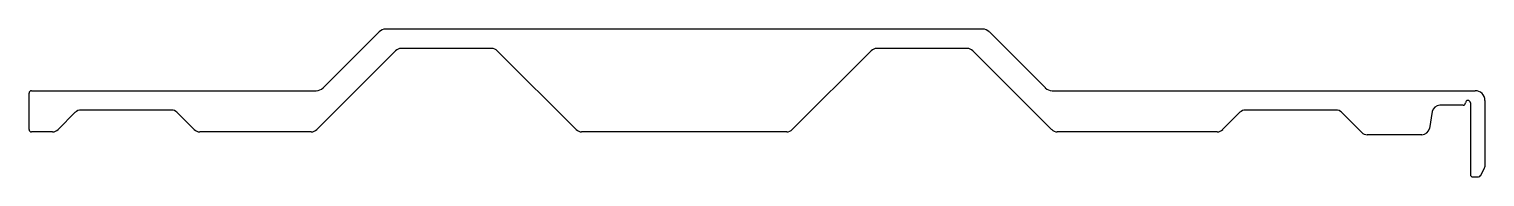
# Model space of a CAD drawing. Extents: x 2012 to 2162, y 1437 to 1453.
import ezdxf

# ---------------------------------------------------------------- set-up
doc = ezdxf.new("R2010")
doc.units = 0
doc.layers.get('0').update_dxf_attribs({"linetype": 'CONTINUOUS'})

msp = doc.modelspace()

# ---------------------------------------------------------------- linework, layer by layer
at = {"color": 0}
for p, q in [((2042.25, 1446.57), (2048.02, 1452.33)), ((2110.19, 1452.62), (2048.72, 1452.62)), ((2110.9, 1452.33), (2116.67, 1446.57)), ((2059.63, 1450.62), (2050.29, 1450.62)), ((2108.63, 1450.62), (2099.29, 1450.62)), ((2041.59, 1442.26), (2049.72, 1450.39)), ((2068.32, 1442.26), (2060.19, 1450.39)), ((2090.59, 1442.26), (2098.72, 1450.39)), ((2117.32, 1442.26), (2109.19, 1450.39)), ((2011.96, 1442.27), (2011.96, 1446.02)), ((2012.21, 1446.27), (2041.54, 1446.27)), ((2117.37, 1446.27), (2160.96, 1446.27)), ((2159.71, 1444.77), (2157.33, 1444.77)), ((2160.46, 1445.02), (2160.46, 1437.62)), ((2161.96, 1445.27), (2161.96, 1438.43)), ((2016.72, 1444.04), (2014.94, 1442.26)), ((2026.63, 1444.27), (2017.29, 1444.27)), ((2028.97, 1442.26), (2027.19, 1444.04)), ((2134.94, 1442.26), (2136.72, 1444.04)), ((2146.63, 1444.27), (2137.29, 1444.27)), ((2149.27, 1441.96), (2147.19, 1444.04)), ((2156.54, 1444.11), (2156.24, 1442.38)), ((2014.38, 1442.02), (2012.21, 1442.02)), ((2041.03, 1442.02), (2029.54, 1442.02)), ((2090.03, 1442.02), (2068.89, 1442.02)), ((2134.38, 1442.02), (2117.89, 1442.02)), ((2155.45, 1441.72), (2149.84, 1441.72)), ((2160.71, 1437.37), (2161.3, 1437.37)), ((2161.53, 1437.51), (2161.93, 1438.32))]:
    msp.add_line(p, q, dxfattribs=at)
for centre, radius, start, end in [((2048.72, 1451.62), 1, 90, 135), ((2110.19, 1451.62), 1, 45, 90), ((2050.29, 1449.82), 0.8, 90, 135), ((2059.63, 1449.82), 0.8, 45, 90), ((2099.29, 1449.82), 0.8, 90, 135), ((2108.63, 1449.82), 0.8, 45, 90), ((2012.21, 1446.02), 0.25, 90, 180), ((2041.54, 1447.27), 1, 270, 315), ((2117.37, 1447.27), 1, 225, 270), ((2160.96, 1445.27), 1, 0, 90), ((2157.33, 1443.97), 0.8, 90, 170), ((2159.71, 1445.02), 0.25, 270, 0), ((2160.21, 1445.02), 0.25, 0, 180), ((2017.29, 1443.47), 0.8, 90, 135), ((2026.63, 1443.47), 0.8, 45, 90), ((2137.29, 1443.47), 0.8, 90, 135), ((2146.63, 1443.47), 0.8, 45, 90), ((2012.21, 1442.27), 0.25, 180, 270), ((2014.38, 1442.82), 0.8, 270, 315), ((2029.54, 1442.82), 0.8, 225, 270), ((2041.03, 1442.82), 0.8, 270, 315), ((2068.89, 1442.82), 0.8, 225, 270), ((2090.03, 1442.82), 0.8, 270, 315), ((2117.89, 1442.82), 0.8, 225, 270), ((2134.38, 1442.82), 0.8, 270, 315), ((2149.84, 1442.52), 0.8, 225, 270), ((2155.45, 1442.52), 0.8, 270, 350), ((2160.71, 1437.62), 0.25, 180, 270), ((2161.3, 1437.62), 0.25, 270, 333.4349), ((2161.71, 1438.43), 0.25, 333.4349, 0)]:
    msp.add_arc(centre, radius, start, end, dxfattribs=at)

doc.saveas('drawing.dxf')
